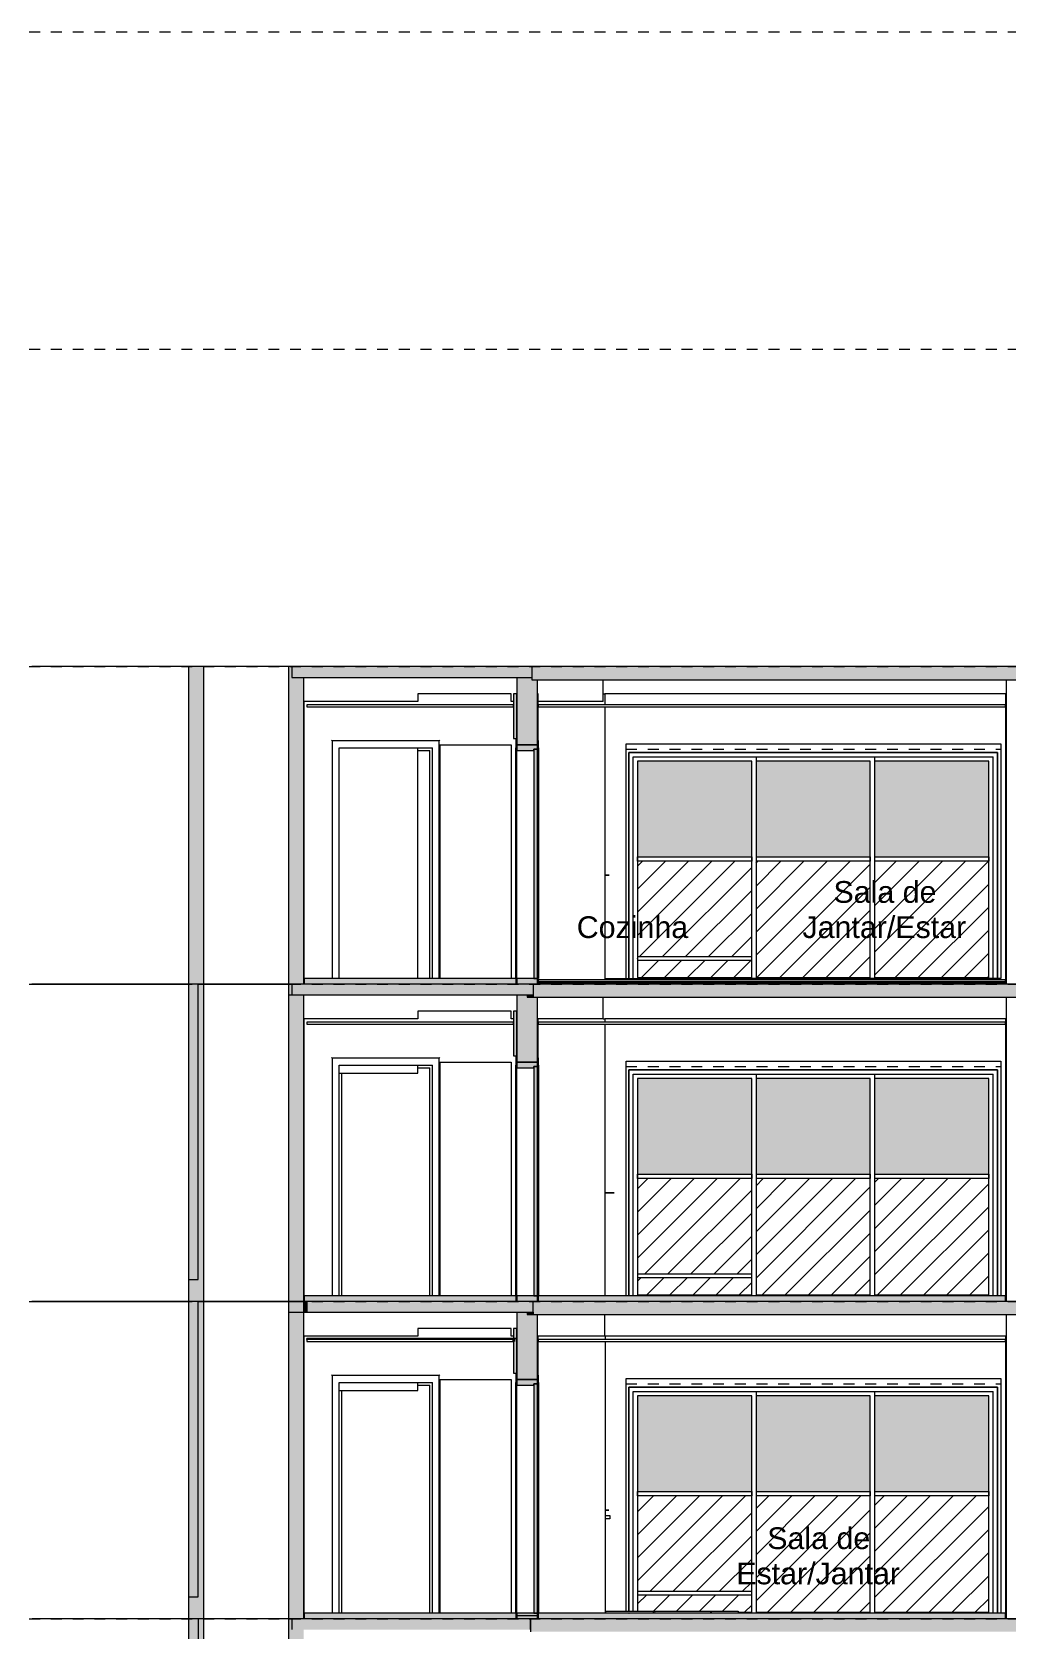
# Model space of a CAD drawing. Header units: metres. Extents: x -96 to 123, y 1 to 648.
# Drawn here: x 76.6 to 85.55, y 602.12 to 616.82 of the extents above; entities that cross this region are included whole.
import ezdxf

# ---------------------------------------------------------------- set-up
doc = ezdxf.new("R2010")
doc.units = ezdxf.units.M
doc.linetypes.add('_Tracejado longo', pattern=[0.014288, 0.009525, -0.004763])
doc.linetypes.add('_Tracejado médio', pattern=[0.004, 0.003, -0.001])
for name, color, linetype, lineweight in [('A-AREA-IDEN', 7, 'Continuous', 5), ('A-CLNG-SUSP', 7, 'Continuous', 5), ('A-DETL', 7, 'Continuous', 5), ('A-DETL-GENF', 7, 'Continuous', 5), ('A-DOOR', 7, 'Continuous', 5), ('A-DOOR-FRAM', 7, 'Continuous', 5), ('A-FLOR-CASE', 7, 'Continuous', 5), ('A-FLOR-LEVL', 7, 'Continuous', 5), ('A-FLOR-OTLN', 7, 'Continuous', 5), ('A-FLOR-PATT', 7, 'Continuous', 20), ('A-WALL', 7, 'Continuous', 5), ('A-WALL-MBNI', 7, 'Continuous', 5), ('A-WALL-PATT', 7, 'Continuous', 20), ('I-WALL', 7, 'Continuous', 5)]:
    doc.layers.add(name, color=color, linetype=linetype, lineweight=lineweight)
doc.styles.add('Arial_1', font='arial.ttf', dxfattribs={"height": 0.2})
pattern_1 = [(45, (-24.57, 320.824), (-0.10606602, 0.10606602), [])]

# ---------------------------------------------------------------- blocks, each defined once
blk = doc.blocks.new('LUC-ARQ-001-MOD-EMB_rvt-3-Section 3')
at = {"layer": 'A-WALL-PATT', "lineweight": 5, "true_color": 0xffbb77}
h = blk.add_hatch(color=31, dxfattribs=at)
h.paths.add_polyline_path([(-20.647, 599.3), (-20.647, 599.32), (-20.713, 599.32), (-20.713, 599.3)])
h.paths.add_polyline_path([(-20.573, 599.3), (-20.574, 599.32), (-20.577, 599.32), (-20.577, 599.3), (-20.574, 599.3)])
h.paths.add_polyline_path([(-20.573, 599.42), (-20.573, 602.12), (-20.683, 602.12), (-20.683, 602.22), (-20.713, 602.22), (-20.713, 599.42), (-20.647, 599.42), (-20.647, 600.08), (-20.577, 600.08), (-20.577, 599.42)])
at = {"layer": 'A-WALL'}
for p, q in [((-21.633, 602.22), (-23.073, 602.22)), ((-20.714, 602.22), (-21.543, 602.22))]:
    blk.add_line(p, q, dxfattribs=at)
at = {"layer": 'A-WALL', "lineweight": 20}
for p, q in [((-20.713, 602.22), (-20.713, 599.42)), ((-20.683, 602.22), (-20.713, 602.22))]:
    blk.add_line(p, q, dxfattribs=at)
at = {"layer": 'I-WALL', "lineweight": 20}
for p, q in [((-21.633, 602.22), (-21.633, 599.5)), ((-21.543, 602.22), (-21.633, 602.22)), ((-21.543, 599.5), (-21.543, 602.22))]:
    blk.add_line(p, q, dxfattribs=at)
blk = doc.blocks.new('Porta Abrir Madeira - 82 x 210-V208-Section 3')
at = {"layer": 'A-DOOR'}
for p, q in [((-20.311, 604.457), (-20.317, 604.463)), ((-20.311, 604.457), (-20.311, 602.27)), ((-19.327, 604.457), (-20.311, 604.457)), ((-19.321, 604.463), (-19.327, 604.457)), ((-19.327, 602.27), (-19.327, 604.457)), ((-19.321, 604.42), (-19.321, 602.27)), ((-20.247, 602.27), (-20.247, 604.393)), ((-20.247, 604.393), (-19.391, 604.393)), ((-19.391, 602.27), (-19.391, 604.393))]:
    blk.add_line(p, q, dxfattribs=at)
at = {"layer": 'A-DOOR-FRAM'}
for p, q in [((-20.224, 602.27), (-20.224, 604.32)), ((-19.525, 604.37), (-19.414, 604.37)), ((-19.414, 602.27), (-19.414, 604.37))]:
    blk.add_line(p, q, dxfattribs=at)
blk = doc.blocks.new('Porta Abrir Madeira - 82 x 210-2163930-Section 3')
at = {"layer": 'A-DOOR', "true_color": 0x808080}
for points in [[(-18.519, 604.37), (-18.459, 604.37), (-18.459, 604.38), (-18.424, 604.38), (-18.424, 604.42), (-18.614, 604.42), (-18.614, 604.37)], [(-18.424, 604.393), (-18.414, 604.393), (-18.414, 604.457), (-18.419, 604.462), (-18.419, 604.457), (-18.424, 604.457), (-18.424, 604.393)], [(-18.459, 602.27), (-18.424, 602.27), (-18.424, 604.38), (-18.459, 604.38), (-18.459, 602.449)]]:
    blk.add_hatch(color=8, dxfattribs=at).paths.add_polyline_path(points)
at = {"layer": 'A-DOOR-FRAM', "true_color": 0x808080}
blk.add_hatch(color=8, dxfattribs=at).paths.add_polyline_path([(-18.615, 604.393), (-18.614, 604.393), (-18.614, 604.463), (-18.619, 604.462), (-18.624, 604.457), (-18.624, 604.393), (-18.619, 604.393)])
at = {"layer": 'A-DOOR'}
for p, q in [((-18.618, 604.463), (-18.624, 604.457)), ((-18.624, 604.457), (-18.624, 604.393)), ((-18.614, 604.463), (-18.618, 604.463)), ((-18.614, 604.393), (-18.614, 604.463)), ((-18.42, 604.463), (-18.424, 604.463)), ((-18.424, 604.463), (-18.424, 604.393)), ((-18.414, 604.457), (-18.42, 604.463)), ((-18.414, 604.393), (-18.414, 604.457)), ((-18.624, 604.393), (-18.614, 604.393)), ((-18.624, 602.27), (-18.624, 604.393)), ((-18.424, 604.38), (-18.459, 604.38)), ((-18.459, 604.38), (-18.459, 602.27)), ((-18.424, 604.393), (-18.414, 604.393)), ((-18.424, 602.27), (-18.424, 604.38)), ((-18.414, 604.393), (-18.414, 602.27)), ((-18.459, 602.27), (-18.424, 602.27))]:
    blk.add_line(p, q, dxfattribs=at)
at = {"layer": 'A-DOOR-FRAM'}
for p, q in [((-18.424, 604.42), (-18.614, 604.42)), ((-18.614, 604.42), (-18.614, 604.37)), ((-18.424, 604.38), (-18.424, 604.42)), ((-18.614, 604.37), (-18.459, 604.37)), ((-18.614, 602.27), (-18.614, 604.37)), ((-18.459, 604.37), (-18.459, 604.38)), ((-18.459, 604.38), (-18.424, 604.38))]:
    blk.add_line(p, q, dxfattribs=at)
blk = doc.blocks.new('Porta de correr multifolhas - abertura lateral-VP - 345 x 221-V218-Section 3')
at = {"layer": 'A-DOOR', "true_color": 0xe6e6e6}
for points in [[(-17.334, 609.23), (-16.454, 609.23), (-16.454, 610.11), (-17.504, 610.11), (-17.504, 609.23), (-17.391, 609.23)], [(-15.364, 609.23), (-15.364, 610.11), (-16.414, 610.11), (-16.414, 609.23), (-15.534, 609.23)], [(-14.274, 609.23), (-14.274, 610.11), (-15.324, 610.11), (-15.324, 609.23), (-14.444, 609.23)]]:
    blk.add_hatch(color=254, dxfattribs=at).paths.add_polyline_path(points)
at = {"layer": 'A-DOOR', "true_color": 0x808080}
h = blk.add_hatch(dxfattribs=at)
h.set_pattern_fill('FP_14', color=8, style=0, pattern_type=2)
h.set_pattern_definition(pattern_1)
h.paths.add_polyline_path([(-17.108, 608.12), (-16.454, 608.12), (-16.454, 608.28), (-17.503, 608.28), (-17.503, 608.31), (-16.454, 608.31), (-16.454, 609.19), (-17.504, 609.19), (-17.504, 608.12)])
h = blk.add_hatch(dxfattribs=at)
h.set_pattern_fill('FP_14', color=8, style=0, pattern_type=2)
h.set_pattern_definition(pattern_1)
h.paths.add_polyline_path([(-16.414, 608.12), (-15.364, 608.12), (-15.364, 609.19), (-16.414, 609.19), (-16.414, 608.163)])
h = blk.add_hatch(dxfattribs=at)
h.set_pattern_fill('FP_14', color=8, style=0, pattern_type=2)
h.set_pattern_definition(pattern_1)
h.paths.add_polyline_path([(-14.913, 608.12), (-14.274, 608.12), (-14.274, 609.19), (-15.324, 609.19), (-15.324, 608.12)])
at = {"layer": 'A-DOOR', "linetype": '_Tracejado médio'}
blk.add_line((-17.609, 610.22), (-14.164, 610.22), dxfattribs=at)
at = {"layer": 'A-DOOR'}
for p, q in [((-16.414, 610.15), (-16.414, 608.11)), ((-15.324, 610.15), (-15.324, 608.11)), ((-17.504, 610.11), (-17.504, 608.12)), ((-16.454, 610.11), (-17.504, 610.11)), ((-16.454, 608.12), (-16.454, 610.11)), ((-15.364, 610.11), (-16.414, 610.11)), ((-15.364, 608.12), (-15.364, 610.11)), ((-14.274, 610.11), (-15.324, 610.11)), ((-14.274, 608.12), (-14.274, 610.11)), ((-17.504, 609.23), (-16.454, 609.23)), ((-17.504, 609.19), (-17.504, 609.23)), ((-16.454, 609.19), (-17.504, 609.19)), ((-16.454, 609.23), (-16.454, 609.19)), ((-16.414, 609.23), (-15.364, 609.23)), ((-15.364, 609.19), (-16.414, 609.19)), ((-15.364, 609.23), (-15.364, 609.19)), ((-15.324, 609.23), (-14.274, 609.23)), ((-14.274, 609.19), (-15.324, 609.19)), ((-14.274, 609.23), (-14.274, 609.19)), ((-17.504, 608.12), (-16.454, 608.12)), ((-16.414, 608.12), (-15.364, 608.12)), ((-15.324, 608.12), (-14.274, 608.12))]:
    blk.add_line(p, q, dxfattribs=at)
at = {"layer": 'A-DOOR-FRAM'}
for p, q in [((-17.584, 610.19), (-17.584, 608.11)), ((-14.194, 610.19), (-17.584, 610.19)), ((-17.544, 608.11), (-17.544, 610.15)), ((-17.544, 610.15), (-14.234, 610.15)), ((-14.234, 608.11), (-14.234, 610.15)), ((-14.194, 608.11), (-14.194, 610.19)), ((-16.454, 608.31), (-17.503, 608.31)), ((-17.503, 608.31), (-17.503, 608.28)), ((-17.503, 608.28), (-16.454, 608.28))]:
    blk.add_line(p, q, dxfattribs=at)
blk = doc.blocks.new('Porta Abrir Madeira - 82 x 210-V220-Section 3')
at = {"layer": 'A-DOOR', "true_color": 0x808080}
for points in [[(-18.414, 610.233), (-18.414, 610.297), (-18.419, 610.302), (-18.419, 610.297), (-18.424, 610.297), (-18.424, 610.233), (-18.419, 610.233)], [(-18.459, 610.21), (-18.459, 610.22), (-18.424, 610.22), (-18.424, 610.26), (-18.614, 610.26), (-18.614, 610.21)], [(-18.424, 608.11), (-18.424, 610.22), (-18.459, 610.22), (-18.459, 608.11), (-18.424, 608.11)]]:
    blk.add_hatch(color=8, dxfattribs=at).paths.add_polyline_path(points)
at = {"layer": 'A-DOOR-FRAM', "true_color": 0x808080}
blk.add_hatch(color=8, dxfattribs=at).paths.add_polyline_path([(-18.615, 610.233), (-18.614, 610.233), (-18.614, 610.303), (-18.619, 610.302), (-18.624, 610.297), (-18.624, 610.233), (-18.619, 610.233)])
at = {"layer": 'A-DOOR'}
for p, q in [((-18.618, 610.303), (-18.624, 610.297)), ((-18.624, 610.297), (-18.624, 610.233)), ((-18.614, 610.303), (-18.618, 610.303)), ((-18.614, 610.233), (-18.614, 610.303)), ((-18.42, 610.303), (-18.424, 610.303)), ((-18.424, 610.303), (-18.424, 610.233)), ((-18.414, 610.297), (-18.42, 610.303)), ((-18.414, 610.233), (-18.414, 610.297)), ((-18.624, 610.233), (-18.614, 610.233)), ((-18.624, 608.11), (-18.624, 610.233)), ((-18.424, 610.22), (-18.459, 610.22)), ((-18.459, 610.22), (-18.459, 608.11)), ((-18.424, 610.233), (-18.414, 610.233)), ((-18.424, 608.11), (-18.424, 610.22)), ((-18.414, 610.233), (-18.414, 608.11)), ((-18.459, 608.11), (-18.424, 608.11)), ((-18.414, 608.11), (-18.419, 608.11))]:
    blk.add_line(p, q, dxfattribs=at)
at = {"layer": 'A-DOOR-FRAM'}
for p, q in [((-18.424, 610.26), (-18.614, 610.26)), ((-18.614, 610.26), (-18.614, 610.21)), ((-18.614, 610.21), (-18.459, 610.21)), ((-18.614, 608.11), (-18.614, 610.21)), ((-18.459, 610.21), (-18.459, 610.22)), ((-18.459, 610.22), (-18.424, 610.22)), ((-18.424, 610.22), (-18.424, 610.26))]:
    blk.add_line(p, q, dxfattribs=at)
blk = doc.blocks.new('Porta Abrir Madeira - 82 x 210-V227-Section 3')
at = {"layer": 'A-DOOR'}
for p, q in [((-20.311, 610.297), (-20.317, 610.303)), ((-20.311, 610.297), (-20.311, 608.11)), ((-19.327, 610.297), (-20.311, 610.297)), ((-19.321, 610.303), (-19.327, 610.297)), ((-19.327, 608.11), (-19.327, 610.297)), ((-20.247, 608.11), (-20.247, 610.233)), ((-20.247, 610.233), (-19.391, 610.233)), ((-19.391, 608.11), (-19.391, 610.233)), ((-19.321, 610.26), (-19.321, 608.11))]:
    blk.add_line(p, q, dxfattribs=at)
at = {"layer": 'A-DOOR-FRAM'}
for p in [(-19.525, 610.21), (-19.414, 608.11)]:
    blk.add_line(p, (-19.414, 610.21), dxfattribs=at)
blk = doc.blocks.new('Porta de correr multifolhas - abertura lateral-VP - 345 x 221-V234-Section 3')
at = {"layer": 'A-DOOR', "true_color": 0xe6e6e6}
for points in [[(-17.391, 606.31), (-16.454, 606.31), (-16.454, 607.19), (-17.504, 607.19), (-17.504, 606.31), (-17.4, 606.31)], [(-15.364, 606.31), (-15.364, 607.19), (-16.414, 607.19), (-16.414, 606.31), (-15.791, 606.31)], [(-14.913, 606.31), (-14.274, 606.31), (-14.274, 607.19), (-15.324, 607.19), (-15.324, 606.31)]]:
    blk.add_hatch(color=254, dxfattribs=at).paths.add_polyline_path(points)
at = {"layer": 'A-DOOR', "true_color": 0x808080}
h = blk.add_hatch(dxfattribs=at)
h.set_pattern_fill('FP_14', color=8, style=0, pattern_type=2)
h.set_pattern_definition(pattern_1)
h.paths.add_polyline_path([(-17.391, 605.2), (-16.454, 605.2), (-16.454, 605.36), (-17.503, 605.36), (-17.503, 605.39), (-16.454, 605.39), (-16.454, 606.27), (-17.504, 606.27), (-17.504, 605.2), (-17.406, 605.2)])
h = blk.add_hatch(dxfattribs=at)
h.set_pattern_fill('FP_14', color=8, style=0, pattern_type=2)
h.set_pattern_definition(pattern_1)
h.paths.add_polyline_path([(-16.414, 605.2), (-15.364, 605.2), (-15.364, 606.27), (-16.414, 606.27), (-16.414, 605.34)])
h = blk.add_hatch(dxfattribs=at)
h.set_pattern_fill('FP_14', color=8, style=0, pattern_type=2)
h.set_pattern_definition(pattern_1)
h.paths.add_polyline_path([(-14.474, 605.2), (-14.274, 605.2), (-14.274, 606.27), (-15.324, 606.27), (-15.324, 605.2), (-14.913, 605.2)])
at = {"layer": 'A-DOOR', "linetype": '_Tracejado médio'}
blk.add_line((-17.609, 607.3), (-14.164, 607.3), dxfattribs=at)
at = {"layer": 'A-DOOR'}
for p, q in [((-16.414, 607.23), (-16.414, 605.19)), ((-15.324, 607.23), (-15.324, 605.19)), ((-17.504, 607.19), (-17.504, 605.2)), ((-16.454, 607.19), (-17.504, 607.19)), ((-16.454, 605.2), (-16.454, 607.19)), ((-15.364, 607.19), (-16.414, 607.19)), ((-15.364, 605.2), (-15.364, 607.19)), ((-14.274, 607.19), (-15.324, 607.19)), ((-14.274, 605.2), (-14.274, 607.19)), ((-17.504, 606.31), (-16.454, 606.31)), ((-17.504, 606.27), (-17.504, 606.31)), ((-16.454, 606.27), (-17.504, 606.27)), ((-16.454, 606.31), (-16.454, 606.27)), ((-16.414, 606.31), (-15.364, 606.31)), ((-15.364, 606.27), (-16.414, 606.27)), ((-15.364, 606.31), (-15.364, 606.27)), ((-15.324, 606.31), (-14.274, 606.31)), ((-14.274, 606.27), (-15.324, 606.27)), ((-14.274, 606.31), (-14.274, 606.27)), ((-17.504, 605.2), (-16.454, 605.2)), ((-16.414, 605.2), (-15.364, 605.2)), ((-15.324, 605.2), (-14.274, 605.2))]:
    blk.add_line(p, q, dxfattribs=at)
at = {"layer": 'A-DOOR-FRAM'}
for p, q in [((-17.584, 607.27), (-17.584, 605.19)), ((-14.194, 607.27), (-17.584, 607.27)), ((-17.544, 605.19), (-17.544, 607.23)), ((-17.544, 607.23), (-14.234, 607.23)), ((-14.234, 605.19), (-14.234, 607.23)), ((-14.194, 605.19), (-14.194, 607.27)), ((-16.454, 605.39), (-17.503, 605.39)), ((-17.503, 605.39), (-17.503, 605.36)), ((-17.503, 605.36), (-16.454, 605.36))]:
    blk.add_line(p, q, dxfattribs=at)
blk = doc.blocks.new('XOK - Soleira Paramétrica - Bite Cozinha - Peça 02 - Tipologia 1-2679203-Section 3')
at = {"layer": 'A-FLOR-CASE', "true_color": 0xbbbbbb}
h = blk.add_hatch(dxfattribs=at)
h.set_pattern_fill('FP_17', color=9, style=0, pattern_type=2)
h.set_pattern_definition([(45, (-24.519, 320.875), (0, 0.21552615), [0.00718, -0.10417, 0.00335, -0.10082]), (45, (-24.507, 320.87), (0, 0.21552615), [0.00718, -0.10417, 0.00335, -0.10082]), (337.5, (-24.514, 320.88), (1.66e-06, -0.21552662), [0.0127, -0.07613, 0.00335, -0.07264]), (337.5, (-24.519, 320.875), (1.66e-06, -0.21552662), [0.0127, -0.07613, 0.00335, -0.07264]), (60, (-24.57, 320.824), (-0.10160315, 0.17597818), [0.00953, -0.09684, 0.00335, -0.09348]), (120, (-24.57, 320.824), (-0.20320315, -1.82e-06), [0.00953, -0.09684, 0.00335, -0.09348]), (0, (-24.575, 320.833), (0.1016, 0.17598), [0.00953, -0.09684, 0.00335, -0.09348])])
h.paths.add_polyline_path([(-17.515, 602.27), (-16.579, 602.27), (-16.579, 602.29), (-17.799, 602.29), (-17.799, 602.27), (-17.547, 602.27)])
at = {"layer": 'A-FLOR-CASE'}
for p, q in [((-17.799, 602.29), (-16.579, 602.29)), ((-17.799, 602.29), (-17.799, 602.27)), ((-16.579, 602.29), (-16.579, 602.27))]:
    blk.add_line(p, q, dxfattribs=at)
blk = doc.blocks.new('Porta de correr multifolhas - abertura lateral-VP - 345 x 221-V244-Section 3')
at = {"layer": 'A-DOOR', "true_color": 0xe6e6e6}
for points in [[(-16.454, 603.39), (-16.454, 604.27), (-17.504, 604.27), (-17.504, 603.39), (-17.334, 603.39)], [(-15.791, 603.39), (-15.364, 603.39), (-15.364, 604.27), (-16.414, 604.27), (-16.414, 603.39)], [(-14.913, 603.39), (-14.274, 603.39), (-14.274, 604.27), (-15.324, 604.27), (-15.324, 603.39)]]:
    blk.add_hatch(color=254, dxfattribs=at).paths.add_polyline_path(points)
at = {"layer": 'A-DOOR', "true_color": 0x808080}
h = blk.add_hatch(dxfattribs=at)
h.set_pattern_fill('FP_14', color=8, style=0, pattern_type=2)
h.set_pattern_definition(pattern_1)
h.paths.add_polyline_path([(-16.579, 602.28), (-16.454, 602.28), (-16.454, 602.44), (-17.503, 602.44), (-17.503, 602.47), (-16.454, 602.47), (-16.454, 603.35), (-17.504, 603.35), (-17.504, 602.29), (-16.579, 602.29)])
h = blk.add_hatch(dxfattribs=at)
h.set_pattern_fill('FP_14', color=8, style=0, pattern_type=2)
h.set_pattern_definition(pattern_1)
h.paths.add_polyline_path([(-15.838, 602.28), (-15.364, 602.28), (-15.364, 603.35), (-16.414, 603.35), (-16.414, 602.28), (-16.23, 602.28)])
h = blk.add_hatch(dxfattribs=at)
h.set_pattern_fill('FP_14', color=8, style=0, pattern_type=2)
h.set_pattern_definition(pattern_1)
h.paths.add_polyline_path([(-14.274, 602.28), (-14.274, 603.35), (-15.324, 603.35), (-15.324, 602.28), (-14.474, 602.28)])
at = {"layer": 'A-DOOR', "linetype": '_Tracejado médio'}
blk.add_line((-17.609, 604.38), (-14.164, 604.38), dxfattribs=at)
at = {"layer": 'A-DOOR'}
for p, q in [((-17.504, 604.27), (-17.504, 602.29)), ((-16.454, 604.27), (-17.504, 604.27)), ((-16.454, 602.28), (-16.454, 604.27)), ((-16.414, 604.31), (-16.414, 602.27)), ((-15.364, 604.27), (-16.414, 604.27)), ((-15.364, 602.28), (-15.364, 604.27)), ((-15.324, 604.31), (-15.324, 602.27)), ((-14.274, 604.27), (-15.324, 604.27)), ((-14.274, 602.28), (-14.274, 604.27)), ((-17.504, 603.39), (-16.454, 603.39)), ((-17.504, 603.35), (-17.504, 603.39)), ((-16.454, 603.39), (-16.454, 603.35)), ((-16.414, 603.39), (-15.364, 603.39)), ((-15.364, 603.39), (-15.364, 603.35)), ((-15.324, 603.39), (-14.274, 603.39)), ((-14.274, 603.39), (-14.274, 603.35)), ((-16.454, 603.35), (-17.504, 603.35)), ((-15.364, 603.35), (-16.414, 603.35)), ((-14.274, 603.35), (-15.324, 603.35)), ((-16.579, 602.28), (-16.454, 602.28)), ((-16.414, 602.28), (-15.364, 602.28)), ((-15.324, 602.28), (-14.274, 602.28))]:
    blk.add_line(p, q, dxfattribs=at)
at = {"layer": 'A-DOOR-FRAM'}
for p, q in [((-17.584, 604.35), (-17.584, 602.29)), ((-14.194, 604.35), (-17.584, 604.35)), ((-17.544, 602.29), (-17.544, 604.31)), ((-17.544, 604.31), (-14.234, 604.31)), ((-14.234, 602.27), (-14.234, 604.31)), ((-14.194, 602.27), (-14.194, 604.35)), ((-16.454, 602.47), (-17.503, 602.47)), ((-17.503, 602.47), (-17.503, 602.44)), ((-17.503, 602.44), (-16.454, 602.44))]:
    blk.add_line(p, q, dxfattribs=at)
blk = doc.blocks.new('LUC-ARQ-001-MOD-TOR_rvt-5-Section 3')
at = {"layer": 'A-FLOR-OTLN', "true_color": 0x808080}
h = blk.add_hatch(color=8, dxfattribs=at)
h.paths.add_polyline_path([(-31.056, 608.06), (-28.919, 608.06), (-28.919, 608.11), (-31.069, 608.11), (-31.069, 608.06), (-31.065, 608.06)])
h.paths.add_polyline_path([(-18.619, 608.06), (-18.619, 608.11), (-20.569, 608.11), (-20.569, 608.06), (-18.644, 608.06)])
for points in [[(-18.463, 607.94), (-18.463, 607.96), (-18.519, 607.96), (-18.519, 607.94)], [(-18.419, 605.14), (-14.119, 605.14), (-14.119, 605.19), (-18.419, 605.19), (-18.419, 605.182)], [(-20.574, 605.04), (-20.543, 605.04), (-20.543, 605.14), (-20.574, 605.14), (-20.574, 605.046)], [(-18.519, 605.02), (-18.463, 605.02), (-18.463, 605.04), (-18.519, 605.04)], [(-14.144, 602.22), (-14.119, 602.22), (-14.119, 602.27), (-18.419, 602.27), (-18.419, 602.22), (-14.194, 602.22)], [(-20.714, 602.12), (-20.713, 602.12), (-20.714, 602.201)]]:
    blk.add_hatch(color=8, dxfattribs=at).paths.add_polyline_path(points)
h = blk.add_hatch(color=8, dxfattribs=at)
h.paths.add_polyline_path([(-31.069, 605.14), (-28.919, 605.14), (-28.919, 605.19), (-31.069, 605.19), (-31.069, 605.182)])
h.paths.add_polyline_path([(-19.522, 605.14), (-18.619, 605.14), (-18.619, 605.19), (-20.569, 605.19), (-20.569, 605.14), (-19.741, 605.14)])
h = blk.add_hatch(color=8, dxfattribs=at)
h.paths.add_polyline_path([(-20.4, 602.22), (-18.619, 602.22), (-18.619, 602.27), (-20.569, 602.27), (-20.569, 602.22)])
h.paths.add_polyline_path([(-29.834, 602.22), (-28.919, 602.22), (-28.919, 602.27), (-31.069, 602.27), (-31.069, 602.22), (-29.837, 602.22)])
at = {"layer": 'A-FLOR-PATT', "lineweight": 5, "true_color": 0x808080}
for points in [[(-18.419, 608.08), (-14.119, 608.08), (-14.119, 608.1), (-18.419, 608.1)], [(-14.194, 608.07), (-14.119, 608.07), (-14.12, 608.08), (-18.419, 608.08), (-18.419, 608.07), (-14.255, 608.07)], [(-14.194, 608.06), (-14.119, 608.06), (-14.119, 608.07), (-18.419, 608.07), (-18.419, 608.06), (-14.255, 608.06)]]:
    blk.add_hatch(color=8, dxfattribs=at).paths.add_polyline_path(points)
at = {"layer": 'A-WALL', "true_color": 0xffbb77}
for points in [[(-18.644, 610.32), (-18.614, 610.32), (-18.614, 610.73), (-18.644, 610.73), (-18.644, 610.32)], [(-18.419, 610.297), (-18.419, 610.73), (-18.424, 610.73), (-18.424, 610.297)], [(-20.574, 608.06), (-20.569, 608.061), (-20.569, 610.66), (-20.574, 610.66), (-20.574, 608.11)], [(-14.114, 608.06), (-14.114, 610.66), (-14.119, 610.66), (-14.119, 608.06)], [(-18.619, 608.06), (-18.614, 608.06), (-18.615, 608.11), (-18.619, 608.11), (-18.619, 608.06)], [(-18.419, 608.06), (-18.419, 608.11), (-18.424, 608.11), (-18.424, 608.06)], [(-18.614, 607.4), (-18.614, 607.81), (-18.644, 607.81), (-18.644, 607.4), (-18.619, 607.4)], [(-20.574, 605.14), (-20.569, 605.141), (-20.569, 607.74), (-20.574, 607.74), (-20.574, 605.182)], [(-18.419, 607.377), (-18.419, 607.74), (-18.424, 607.74), (-18.424, 607.377)], [(-14.114, 605.14), (-14.114, 607.74), (-14.119, 607.74), (-14.119, 605.14)], [(-18.619, 605.14), (-18.614, 605.14), (-18.615, 605.19), (-18.619, 605.19), (-18.619, 605.14)], [(-18.419, 605.14), (-18.419, 605.19), (-18.424, 605.19), (-18.424, 605.14)], [(-18.619, 604.48), (-18.614, 604.48), (-18.614, 604.89), (-18.644, 604.89), (-18.644, 604.48)], [(-20.569, 602.22), (-20.569, 604.82), (-20.574, 604.82), (-20.573, 602.22)], [(-18.424, 604.457), (-18.419, 604.457), (-18.419, 604.82), (-18.424, 604.82), (-18.424, 604.685)], [(-14.114, 602.22), (-14.114, 604.82), (-14.119, 604.82), (-14.119, 602.22)], [(-18.619, 602.22), (-18.614, 602.22), (-18.615, 602.25), (-18.619, 602.25), (-18.619, 602.22)], [(-18.424, 602.22), (-18.419, 602.22), (-18.419, 602.25), (-18.424, 602.25)]]:
    blk.add_hatch(color=31, dxfattribs=at).paths.add_polyline_path(points)
at = {"layer": 'A-WALL-PATT', "lineweight": 5, "true_color": 0xffbb77}
for points in [[(-20.714, 608.06), (-20.574, 608.06), (-20.574, 610.88), (-20.683, 610.88), (-20.683, 610.98), (-20.714, 610.98), (-20.714, 608.163)], [(-20.619, 605.14), (-20.574, 605.14), (-20.574, 607.96), (-20.683, 607.96), (-20.683, 608.06), (-20.714, 608.06), (-20.714, 605.14)], [(-20.713, 602.22), (-20.574, 602.22), (-20.574, 605.14), (-20.714, 605.14), (-20.714, 602.22)]]:
    blk.add_hatch(color=31, dxfattribs=at).paths.add_polyline_path(points)
h = blk.add_hatch(color=31, dxfattribs=at)
h.paths.add_polyline_path([(-18.459, 608.06), (-18.424, 608.06), (-18.424, 608.11), (-18.614, 608.11), (-18.614, 608.06), (-18.463, 608.06)])
h.paths.add_polyline_path([(-18.424, 610.26), (-18.424, 610.86), (-18.476, 610.86), (-18.476, 610.88), (-18.614, 610.88), (-18.614, 610.26), (-18.424, 610.26)])
h = blk.add_hatch(color=31, dxfattribs=at)
h.paths.add_polyline_path([(-18.463, 605.14), (-18.424, 605.14), (-18.424, 605.19), (-18.614, 605.19), (-18.614, 605.14), (-18.494, 605.14)])
h.paths.add_polyline_path([(-18.424, 607.34), (-18.424, 607.94), (-18.519, 607.94), (-18.519, 607.96), (-18.614, 607.96), (-18.614, 607.34), (-18.424, 607.34)])
h = blk.add_hatch(color=31, dxfattribs=at)
h.paths.add_polyline_path([(-18.424, 602.22), (-18.424, 602.27), (-18.614, 602.27), (-18.613, 602.22), (-18.424, 602.22)])
h.paths.add_polyline_path([(-18.614, 604.42), (-18.424, 604.42), (-18.424, 605.02), (-18.519, 605.02), (-18.519, 605.04), (-18.614, 605.04), (-18.614, 604.437)])
at = {"layer": 'A-CLNG-SUSP', "color": 8, "true_color": 0x808080}
for p, q in [((-18.644, 610.63), (-20.544, 610.63)), ((-20.544, 610.63), (-20.544, 610.61)), ((-20.544, 610.61), (-18.644, 610.61)), ((-18.644, 610.61), (-18.644, 610.63)), ((-14.119, 610.63), (-18.419, 610.63)), ((-18.419, 610.63), (-18.419, 610.61)), ((-18.419, 610.61), (-14.119, 610.61)), ((-14.119, 610.61), (-14.119, 610.63)), ((-18.644, 607.71), (-20.544, 607.71)), ((-20.544, 607.71), (-20.544, 607.69)), ((-20.544, 607.69), (-18.644, 607.69)), ((-18.644, 607.69), (-18.644, 607.71)), ((-14.119, 607.71), (-18.419, 607.71)), ((-18.419, 607.71), (-18.419, 607.69)), ((-18.419, 607.69), (-14.119, 607.69)), ((-14.119, 607.69), (-14.119, 607.71)), ((-18.644, 604.79), (-20.544, 604.79)), ((-20.544, 604.79), (-20.544, 604.77)), ((-20.544, 604.77), (-18.644, 604.77)), ((-18.644, 604.77), (-18.644, 604.79)), ((-14.119, 604.79), (-18.419, 604.79)), ((-18.419, 604.79), (-18.419, 604.77)), ((-18.419, 604.77), (-14.119, 604.77)), ((-14.119, 604.77), (-14.119, 604.79))]:
    blk.add_line(p, q, dxfattribs=at)
at = {"layer": 'A-DETL', "linetype": '_Tracejado médio'}
for p, q in [((-17.804, 609.06), (-17.766, 609.06)), ((-17.766, 609.06), (-17.804, 609.06)), ((-17.804, 606.14), (-17.72, 606.14)), ((-17.72, 606.14), (-17.804, 606.14)), ((-17.804, 606.14), (-17.769, 606.14)), ((-17.769, 606.14), (-17.804, 606.14)), ((-17.801, 603.22), (-17.769, 603.22)), ((-17.769, 603.22), (-17.801, 603.22))]:
    blk.add_line(p, q, dxfattribs=at)
at = {"layer": 'A-FLOR-CASE'}
for p, q in [((-17.801, 603.17), (-17.759, 603.17)), ((-17.759, 603.14), (-17.801, 603.14)), ((-17.759, 603.17), (-17.759, 603.14))]:
    blk.add_line(p, q, dxfattribs=at)
at = {"layer": 'A-FLOR-CASE', "lineweight": 9}
for p, q in [((-18.419, 602.27), (-18.619, 602.27)), ((-18.619, 602.27), (-18.619, 602.25)), ((-18.619, 602.25), (-18.419, 602.25)), ((-18.419, 602.25), (-18.419, 602.27))]:
    blk.add_line(p, q, dxfattribs=at)
at = {"layer": 'A-FLOR-OTLN', "lineweight": 20}
for p, q in [((-18.619, 608.11), (-20.569, 608.11)), ((-20.569, 608.11), (-20.569, 608.06)), ((-18.619, 608.06), (-18.619, 608.11)), ((-20.683, 608.06), (-20.714, 608.06)), ((-20.714, 608.06), (-20.714, 607.96)), ((-20.714, 607.96), (-20.683, 607.96)), ((-18.519, 607.96), (-18.519, 607.94)), ((-18.519, 607.94), (-18.463, 607.94)), ((-18.419, 608.07), (-18.419, 608.06)), ((-14.119, 608.07), (-18.419, 608.07)), ((-14.119, 608.06), (-14.119, 608.07)), ((-18.619, 605.19), (-20.569, 605.19)), ((-20.569, 605.19), (-20.569, 605.14)), ((-18.619, 605.14), (-18.619, 605.19)), ((-14.119, 605.19), (-18.419, 605.19)), ((-18.419, 605.19), (-18.419, 605.14)), ((-14.119, 605.14), (-14.119, 605.19)), ((-20.543, 605.14), (-20.714, 605.14)), ((-20.714, 605.14), (-20.714, 605.04)), ((-20.714, 605.04), (-20.543, 605.04)), ((-20.569, 605.14), (-20.543, 605.14)), ((-18.519, 605.04), (-18.519, 605.02)), ((-18.519, 605.02), (-18.463, 605.02)), ((-20.683, 602.22), (-20.714, 602.22)), ((-20.714, 602.22), (-20.714, 602.12)), ((-18.619, 602.27), (-20.569, 602.27)), ((-20.569, 602.27), (-20.569, 602.22)), ((-18.619, 602.22), (-18.619, 602.27)), ((-14.119, 602.27), (-18.419, 602.27)), ((-18.419, 602.27), (-18.419, 602.22)), ((-14.119, 602.22), (-14.119, 602.27))]:
    blk.add_line(p, q, dxfattribs=at)
at = {"layer": 'A-FLOR-OTLN', "color": 8, "true_color": 0x808080}
for p, q in [((-14.119, 608.1), (-18.419, 608.1)), ((-18.419, 608.1), (-18.419, 608.08)), ((-18.419, 608.08), (-18.419, 608.07)), ((-14.119, 608.08), (-14.119, 608.1)), ((-14.119, 608.07), (-14.119, 608.08))]:
    blk.add_line(p, q, dxfattribs=at)
at = {"layer": 'A-FLOR-OTLN'}
for p, q in [((-14.119, 608.08), (-18.419, 608.08)), ((-17.804, 608.11), (-16.619, 608.11)), ((-16.619, 608.11), (-16.619, 608.1))]:
    blk.add_line(p, q, dxfattribs=at)
at = {"layer": 'A-WALL'}
for p, q in [((-20.714, 610.98), (-23.074, 610.98)), ((-18.665, 610.73), (-19.525, 610.73)), ((-19.525, 610.73), (-19.525, 610.66)), ((-18.665, 610.66), (-18.665, 610.73)), ((-17.819, 610.66), (-17.819, 610.73)), ((-17.819, 610.73), (-17.804, 610.73)), ((-17.804, 610.73), (-17.804, 610.63)), ((-14.117, 610.73), (-17.804, 610.73)), ((-14.117, 610.66), (-14.117, 610.73)), ((-19.525, 610.66), (-20.569, 610.66)), ((-18.644, 610.66), (-18.665, 610.66)), ((-17.819, 610.66), (-18.419, 610.66)), ((-17.804, 610.61), (-17.804, 608.1)), ((-18.619, 610.302), (-18.619, 610.32)), ((-19.525, 608.11), (-19.525, 610.233)), ((-19.322, 610.26), (-18.665, 610.26)), ((-18.665, 610.26), (-18.665, 608.11)), ((-17.609, 610.27), (-14.164, 610.27)), ((-17.609, 608.11), (-17.609, 610.27)), ((-17.584, 608.11), (-17.584, 610.19)), ((-17.584, 610.19), (-14.194, 610.19)), ((-14.194, 610.19), (-14.194, 608.11)), ((-14.164, 610.27), (-14.164, 608.11)), ((-14.164, 608.11), (-16.619, 608.11)), ((-23.074, 608.06), (-21.634, 608.06)), ((-21.634, 608.06), (-23.074, 608.06)), ((-21.544, 608.06), (-20.714, 608.06)), ((-20.714, 608.06), (-21.544, 608.06)), ((-18.665, 607.81), (-19.525, 607.81)), ((-19.525, 607.81), (-19.525, 607.74)), ((-18.665, 607.74), (-18.665, 607.81)), ((-19.525, 607.74), (-20.569, 607.74)), ((-18.644, 607.74), (-18.665, 607.74)), ((-17.819, 607.74), (-18.419, 607.74)), ((-17.819, 607.74), (-17.804, 607.74)), ((-17.804, 607.74), (-17.804, 607.71)), ((-14.119, 607.74), (-17.804, 607.74)), ((-17.804, 607.69), (-17.804, 605.19)), ((-18.619, 607.382), (-18.619, 607.4)), ((-17.609, 607.35), (-14.164, 607.35)), ((-17.609, 605.19), (-17.609, 607.35)), ((-14.164, 607.35), (-14.164, 605.19)), ((-20.247, 607.24), (-19.525, 607.24)), ((-19.525, 607.24), (-19.525, 607.313)), ((-19.322, 607.34), (-18.665, 607.34)), ((-18.665, 607.34), (-18.665, 605.19)), ((-17.584, 605.19), (-17.584, 607.27)), ((-17.584, 607.27), (-14.194, 607.27)), ((-14.194, 607.27), (-14.194, 605.19)), ((-21.634, 605.14), (-23.074, 605.14)), ((-23.074, 605.14), (-21.634, 605.14)), ((-20.714, 605.14), (-21.544, 605.14)), ((-21.544, 605.14), (-20.714, 605.14)), ((-18.665, 604.89), (-19.525, 604.89)), ((-19.525, 604.89), (-19.525, 604.82)), ((-18.665, 604.82), (-18.665, 604.89)), ((-19.525, 604.82), (-20.569, 604.82)), ((-18.644, 604.82), (-18.665, 604.82)), ((-17.806, 604.82), (-18.419, 604.82)), ((-17.806, 604.82), (-17.801, 604.82)), ((-17.801, 604.82), (-17.801, 604.79)), ((-14.119, 604.82), (-17.801, 604.82)), ((-17.801, 604.77), (-17.801, 602.27)), ((-19.322, 604.42), (-18.665, 604.42)), ((-18.665, 604.42), (-18.665, 602.27)), ((-18.619, 604.462), (-18.619, 604.48)), ((-17.609, 604.43), (-14.164, 604.43)), ((-17.609, 602.29), (-17.609, 604.43)), ((-14.164, 604.43), (-14.164, 602.27)), ((-20.247, 604.32), (-19.525, 604.32)), ((-19.525, 604.32), (-19.525, 604.393)), ((-17.584, 602.29), (-17.584, 604.35)), ((-17.584, 604.35), (-14.194, 604.35)), ((-14.194, 604.35), (-14.194, 602.27))]:
    blk.add_line(p, q, dxfattribs=at)
at = {"layer": 'A-WALL', "lineweight": 20}
for p, q in [((-20.714, 610.98), (-20.714, 608.06)), ((-20.683, 610.98), (-20.714, 610.98)), ((-20.574, 608.06), (-20.574, 610.88)), ((-18.614, 610.88), (-18.614, 610.26)), ((-18.644, 610.73), (-18.644, 610.32)), ((-18.614, 610.73), (-18.644, 610.73)), ((-18.614, 610.32), (-18.614, 610.73)), ((-18.424, 610.26), (-18.424, 610.86)), ((-18.424, 610.73), (-18.424, 610.297)), ((-18.419, 610.73), (-18.424, 610.73)), ((-18.419, 610.297), (-18.419, 610.73)), ((-14.114, 610.86), (-14.114, 608.06)), ((-20.569, 610.66), (-20.574, 610.66)), ((-20.574, 610.66), (-20.574, 608.06)), ((-20.569, 608.06), (-20.569, 610.66)), ((-14.114, 610.66), (-14.119, 610.66)), ((-14.119, 610.66), (-14.119, 608.06)), ((-14.114, 608.06), (-14.114, 610.66)), ((-18.644, 610.32), (-18.614, 610.32)), ((-18.424, 610.297), (-18.419, 610.297)), ((-18.614, 610.26), (-18.424, 610.26)), ((-18.619, 608.11), (-18.619, 608.06)), ((-18.614, 608.11), (-18.619, 608.11)), ((-18.614, 608.06), (-18.614, 608.11)), ((-18.424, 608.11), (-18.614, 608.11)), ((-18.614, 608.11), (-18.614, 608.06)), ((-18.424, 608.06), (-18.424, 608.11)), ((-18.424, 608.11), (-18.424, 608.06)), ((-18.419, 608.11), (-18.424, 608.11)), ((-18.419, 608.06), (-18.419, 608.11)), ((-20.714, 608.06), (-20.683, 608.06)), ((-20.714, 608.06), (-20.714, 605.14)), ((-20.683, 608.06), (-20.714, 608.06)), ((-20.574, 605.14), (-20.574, 607.96)), ((-18.614, 607.96), (-18.614, 607.34)), ((-18.424, 607.34), (-18.424, 607.94)), ((-14.114, 607.94), (-14.114, 605.14)), ((-18.644, 607.81), (-18.644, 607.4)), ((-18.614, 607.81), (-18.644, 607.81)), ((-18.614, 607.4), (-18.614, 607.81)), ((-20.569, 607.74), (-20.574, 607.74)), ((-20.574, 607.74), (-20.574, 605.14)), ((-20.569, 605.14), (-20.569, 607.74)), ((-18.424, 607.74), (-18.424, 607.377)), ((-18.419, 607.74), (-18.424, 607.74)), ((-18.419, 607.377), (-18.419, 607.74)), ((-14.114, 607.74), (-14.119, 607.74)), ((-14.119, 607.74), (-14.119, 605.14)), ((-14.114, 605.14), (-14.114, 607.74)), ((-18.644, 607.4), (-18.614, 607.4)), ((-18.424, 607.377), (-18.419, 607.377)), ((-18.614, 607.34), (-18.424, 607.34)), ((-18.619, 605.19), (-18.619, 605.14)), ((-18.614, 605.19), (-18.619, 605.19)), ((-18.614, 605.14), (-18.614, 605.19)), ((-18.424, 605.19), (-18.614, 605.19)), ((-18.614, 605.19), (-18.614, 605.14)), ((-18.424, 605.14), (-18.424, 605.19)), ((-18.424, 605.19), (-18.424, 605.14)), ((-18.419, 605.19), (-18.424, 605.19)), ((-18.419, 605.14), (-18.419, 605.19)), ((-20.714, 605.14), (-20.714, 602.22)), ((-20.574, 605.14), (-20.714, 605.14)), ((-20.714, 605.14), (-20.574, 605.14)), ((-20.574, 602.22), (-20.574, 605.14)), ((-20.574, 605.14), (-20.569, 605.14)), ((-18.614, 605.04), (-18.614, 604.42)), ((-18.424, 604.42), (-18.424, 605.02)), ((-14.114, 605.02), (-14.114, 602.22)), ((-18.644, 604.89), (-18.644, 604.48)), ((-18.614, 604.89), (-18.644, 604.89)), ((-18.614, 604.48), (-18.614, 604.89)), ((-20.569, 604.82), (-20.574, 604.82)), ((-20.574, 604.82), (-20.574, 602.22)), ((-20.569, 602.22), (-20.569, 604.82)), ((-18.635, 604.784), (-18.655, 604.784)), ((-18.655, 604.784), (-18.655, 604.783)), ((-18.655, 604.783), (-18.635, 604.783)), ((-18.615, 604.799), (-18.635, 604.799)), ((-18.635, 604.799), (-18.635, 604.784)), ((-18.635, 604.783), (-18.635, 604.77)), ((-18.635, 604.77), (-18.634, 604.77)), ((-18.634, 604.783), (-18.634, 604.798)), ((-18.634, 604.798), (-18.614, 604.798)), ((-18.634, 604.77), (-18.634, 604.783)), ((-18.614, 604.817), (-18.615, 604.817)), ((-18.615, 604.817), (-18.615, 604.799)), ((-18.614, 604.798), (-18.614, 604.817)), ((-18.424, 604.82), (-18.424, 604.457)), ((-18.419, 604.82), (-18.424, 604.82)), ((-18.419, 604.457), (-18.419, 604.82)), ((-14.114, 604.82), (-14.119, 604.82)), ((-14.119, 604.82), (-14.119, 602.22)), ((-14.114, 602.22), (-14.114, 604.82)), ((-18.644, 604.48), (-18.614, 604.48)), ((-18.614, 604.42), (-18.424, 604.42)), ((-18.424, 604.457), (-18.419, 604.457)), ((-20.714, 602.22), (-20.683, 602.22)), ((-18.619, 602.27), (-18.619, 602.22)), ((-18.614, 602.27), (-18.619, 602.27)), ((-18.614, 602.22), (-18.614, 602.27)), ((-18.424, 602.27), (-18.614, 602.27)), ((-18.614, 602.27), (-18.614, 602.22)), ((-18.424, 602.22), (-18.424, 602.27)), ((-18.424, 602.27), (-18.424, 602.22)), ((-18.419, 602.27), (-18.424, 602.27)), ((-18.419, 602.22), (-18.419, 602.27))]:
    blk.add_line(p, q, dxfattribs=at)
at = {"layer": 'A-WALL-MBNI'}
for p in [(-20.544, 604.79), (-18.644, 604.799)]:
    blk.add_line(p, (-20.544, 604.799), dxfattribs=at)
at = {"layer": 'I-WALL'}
for p, q in [((-17.819, 610.73), (-17.819, 610.86)), ((-17.819, 607.74), (-17.819, 607.94)), ((-17.806, 604.82), (-17.806, 605.02))]:
    blk.add_line(p, q, dxfattribs=at)
at = {"layer": 'I-WALL', "lineweight": 20}
for p, q in [((-21.634, 608.06), (-21.634, 605.34)), ((-21.544, 608.06), (-21.634, 608.06)), ((-21.544, 605.34), (-21.544, 608.06)), ((-21.634, 605.34), (-21.544, 605.34)), ((-21.634, 605.14), (-21.634, 602.42)), ((-21.544, 605.14), (-21.634, 605.14)), ((-21.544, 602.42), (-21.544, 605.14)), ((-21.634, 602.42), (-21.544, 602.42))]:
    blk.add_line(p, q, dxfattribs=at)
at = {"layer": 'A-DOOR', "lineweight": 5}
for name, p in [('Porta Abrir Madeira - 82 x 210-V227-Section 3', (0, 0)), ('Porta Abrir Madeira - 82 x 210-V220-Section 3', (0, 0)), ('Porta de correr multifolhas - abertura lateral-VP - 345 x 221-V218-Section 3', (0, 0)), ('Porta Abrir Madeira - 82 x 210-V208-Section 3', (0, 2.92)), ('Porta Abrir Madeira - 82 x 210-2163930-Section 3', (0, 2.92)), ('Porta de correr multifolhas - abertura lateral-VP - 345 x 221-V234-Section 3', (0, 0)), ('Porta Abrir Madeira - 82 x 210-V208-Section 3', (0, 0)), ('Porta Abrir Madeira - 82 x 210-2163930-Section 3', (0, 0)), ('Porta de correr multifolhas - abertura lateral-VP - 345 x 221-V244-Section 3', (0, 0))]:
    blk.add_blockref(name, p, dxfattribs=at)
at = {"layer": 'A-FLOR-CASE', "lineweight": 5}
blk.add_blockref('XOK - Soleira Paramétrica - Bite Cozinha - Peça 02 - Tipologia 1-2679203-Section 3', (0, 0), dxfattribs=at)

msp = doc.modelspace()

# ---------------------------------------------------------------- hatches: boundary and pattern name
at = {"layer": 'A-DETL-GENF', "true_color": 0xffbf80}
msp.add_hatch(color=31, dxfattribs=at).paths.add_polyline_path([(78.172, 599.42), (78.176, 599.42), (78.176, 610.98), (78.036, 610.98), (78.036, 608.06), (78.124, 608.06), (78.124, 605.34), (78.036, 605.34), (78.036, 605.14), (78.124, 605.14), (78.124, 602.42), (78.036, 602.42), (78.036, 602.22), (78.125, 602.22), (78.125, 599.5), (78.036, 599.5), (78.036, 599.42)])
at = {"layer": 'A-DETL-GENF', "true_color": 0x808080}
for points in [[(79.394, 610.88), (81.193, 610.88), (81.193, 610.98), (78.985, 610.98), (78.985, 610.88), (79.339, 610.88)], [(89.145, 610.86), (89.845, 610.86), (89.845, 610.98), (81.193, 610.98), (81.193, 610.86), (89.139, 610.86)], [(80.304, 607.96), (81.205, 607.96), (81.205, 608.06), (78.985, 608.06), (78.985, 607.96), (80.264, 607.96)], [(89.803, 607.94), (89.845, 607.94), (89.844, 608.06), (81.205, 608.06), (81.205, 607.94), (89.584, 607.94)], [(79.125, 605.04), (81.205, 605.04), (81.205, 605.14), (79.125, 605.14), (79.125, 605.048)], [(86.073, 605.02), (89.845, 605.02), (89.844, 605.14), (81.205, 605.14), (81.205, 605.02), (85.969, 605.02)], [(79.395, 602.12), (81.18, 602.12), (81.18, 602.22), (78.985, 602.22), (78.985, 602.12), (79.264, 602.12)], [(88.7, 602.1), (89.845, 602.1), (89.844, 602.22), (81.18, 602.22), (81.18, 602.1), (88.347, 602.1)]]:
    msp.add_hatch(color=8, dxfattribs=at).paths.add_polyline_path(points)
at = {"layer": 'A-DETL-GENF', "true_color": 0xffbf80}
h = msp.add_hatch(color=31, dxfattribs=at)
h.paths.add_polyline_path([(78.036, 599.5), (78.125, 599.5), (78.125, 602.22), (78.036, 602.22), (78.036, 599.716)])
h.paths.add_polyline_path([(78.124, 602.42), (78.124, 605.14), (78.036, 605.14), (78.036, 602.42)])
h.paths.add_polyline_path([(78.036, 605.34), (78.124, 605.34), (78.124, 608.06), (78.036, 608.06), (78.036, 606.176)])

# ---------------------------------------------------------------- linework, layer by layer
at = {"layer": 'A-DETL'}
for p, q in [((78.176, 610.98), (78.036, 610.98)), ((78.036, 610.98), (78.036, 599.42)), ((78.176, 599.42), (78.176, 610.98)), ((81.205, 605.14), (79.125, 605.14)), ((79.125, 605.14), (79.125, 605.04)), ((79.125, 605.04), (81.205, 605.04)), ((81.205, 605.04), (81.205, 605.14))]:
    msp.add_line(p, q, dxfattribs=at)
at = {"layer": 'A-DETL', "lineweight": 9}
for p, q in [((81.193, 610.98), (78.985, 610.98)), ((78.985, 610.98), (78.985, 610.88)), ((78.985, 610.88), (81.193, 610.88)), ((89.845, 610.98), (81.193, 610.98)), ((81.193, 610.98), (81.193, 610.86)), ((81.193, 610.86), (89.845, 610.86)), ((81.205, 608.06), (78.985, 608.06)), ((78.985, 608.06), (78.985, 607.96)), ((78.985, 607.96), (81.205, 607.96)), ((89.845, 608.06), (81.205, 608.06)), ((81.205, 608.06), (81.205, 607.94)), ((81.205, 607.94), (89.845, 607.94)), ((89.845, 605.14), (81.205, 605.14)), ((81.205, 605.04), (81.205, 605.02)), ((81.205, 605.02), (89.845, 605.02)), ((78.985, 602.22), (78.985, 602.12)), ((81.18, 602.22), (78.985, 602.22)), ((89.845, 602.22), (81.18, 602.22)), ((81.18, 602.22), (81.18, 602.1)), ((81.18, 602.12), (81.18, 602.22))]:
    msp.add_line(p, q, dxfattribs=at)
at = {"layer": 'A-FLOR-LEVL', "color": 8, "linetype": '_Tracejado longo', "true_color": 0x808080}
for p, q in [((52.97, 616.82), (103.416, 616.82)), ((52.97, 613.9), (103.416, 613.9)), ((52.97, 610.98), (103.416, 610.98)), ((52.97, 608.06), (103.416, 608.06)), ((52.97, 605.14), (103.416, 605.14)), ((52.97, 602.22), (103.416, 602.22))]:
    msp.add_line(p, q, dxfattribs=at)

# ---------------------------------------------------------------- block references
at = {"lineweight": 5}
for name in ['LUC-ARQ-001-MOD-TOR_rvt-5-Section 3', 'LUC-ARQ-001-MOD-EMB_rvt-3-Section 3']:
    msp.add_blockref(name, (99.669, 0), dxfattribs=at)

# ---------------------------------------------------------------- texts
at = {"layer": 'A-AREA-IDEN', "char_height": 0.2, "attachment_point": 1, "style": 'Arial_1'}
for s, insert, width in [('Sala de', (83.967, 609.007), 1.17848), ('Sala de', (83.967, 609.007), 1.17848), ('Cozinha', (81.606, 608.683), 1.26667), ('Cozinha', (81.606, 608.683), 1.26667), ('Jantar/Estar', (83.682, 608.683), 1.86793), ('Jantar/Estar', (83.682, 608.683), 1.86793), ('Sala de', (83.358, 603.061), 1.17848), ('Estar/Jantar', (83.073, 602.737), 1.86793)]:
    msp.add_mtext(s, dxfattribs=dict(at, insert=insert, width=width))

doc.saveas('drawing.dxf')
